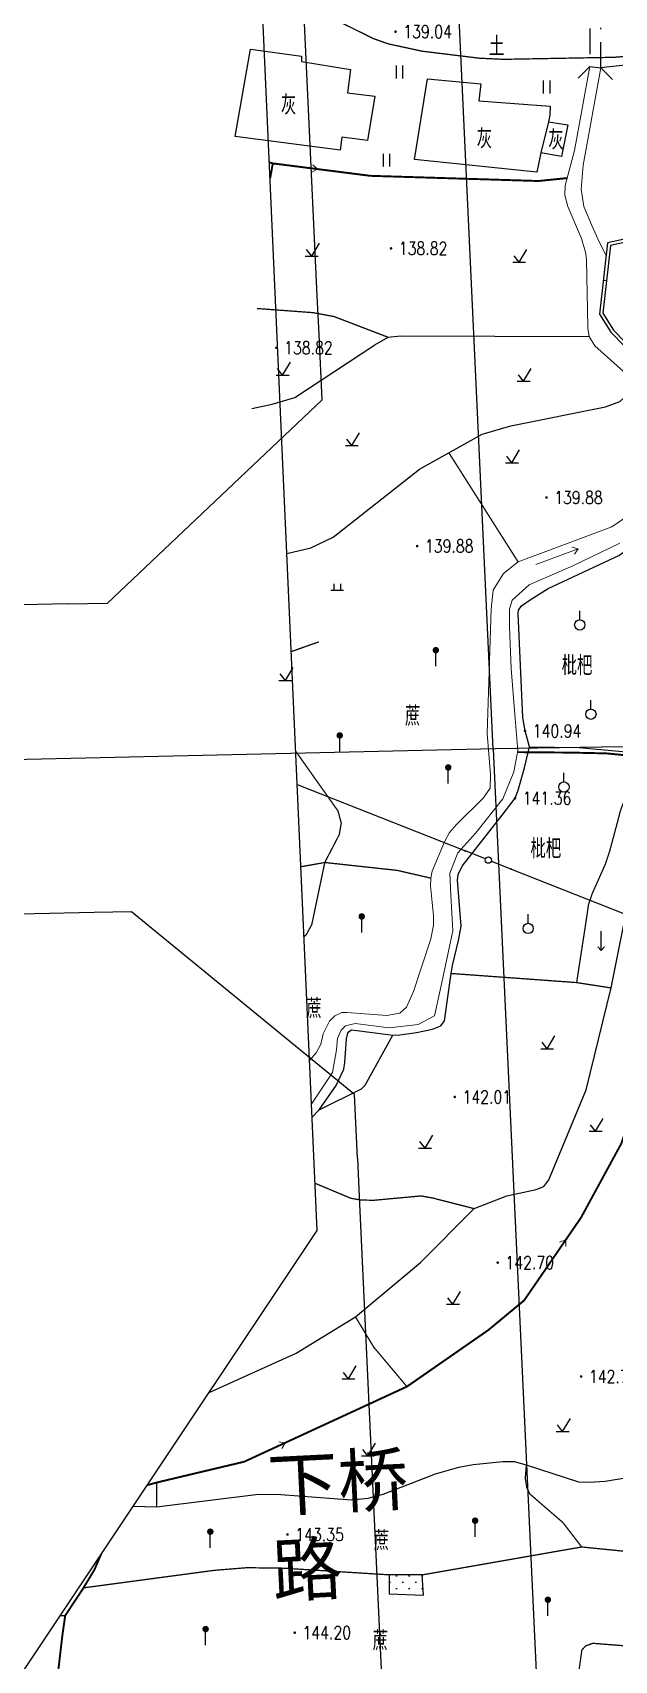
# Model space of a CAD drawing. Extents: x 529262 to 576451, y 2694391 to 2717535.
# Drawn here: x 567220.3 to 567265.4, y 2709343.5 to 2709469.9 of the extents above; entities that cross this region are included whole.
import ezdxf
from ezdxf.enums import TextEntityAlignment as Align
from ezdxf.xclip import XClip

# ---------------------------------------------------------------- set-up
doc = ezdxf.new("R2010")
doc.units = 0
doc.header["$XCLIPFRAME"] = 0
doc.linetypes.add('X3', pattern=[5, 4, -1])
doc.linetypes.add('X5', pattern=[3, 2, -1])
for name, color, linetype in [('DLDW', 8, 'Continuous'), ('DLSS', 4, 'Continuous'), ('DMTZ', 8, 'Continuous'), ('GCD', 8, 'Continuous'), ('GXYZ', 8, 'Continuous'), ('JMD', 8, 'Continuous'), ('PP-COM', 7, 'Continuous'), ('RD-中线', 40, 'Continuous'), ('RD-红线', 7, 'Continuous'), ('RD-路名', 7, 'Continuous'), ('ZBTZ', 8, 'Continuous'), ('ZJ', 7, 'Continuous')]:
    doc.layers.add(name, color=color, linetype=linetype)
doc.layers.add('SXSS', color=5, linetype='Continuous', lineweight=0)
doc.styles.add('HZ', font='rs.shx', dxfattribs={"width": 0.8, "bigfont": 'hztxt.shx'})
doc.styles.add('黑体', font='simhei.ttf')
doc.linetypes.add('10421', pattern='A,2,[150,AAA.SHX,S=0.5,R=0,X=0,Y=0.5],1e-11', length=2)
doc.linetypes.add('1161', pattern='A,0,[149,AAA.SHX,S=0.15,R=0,X=0,Y=0],-1.6', length=1.6)

# ---------------------------------------------------------------- blocks, each defined once
blk = doc.blocks.new('A$C19FD0107')
at = {"layer": 'RD-中线', "color": 8}
blk.add_lwpolyline([(-3741.98, 15023.64), (-3764.95, 15517.41)], dxfattribs=at)
at = {"layer": 'RD-中线', "color": 8, "linetype": 'Continuous'}
blk.add_lwpolyline([(-3086.58, 14893.65), (-3108.23, 14899.63, 0.000046), (-3108.32, 14899.66), (-3236.52, 14935.1, 0.007364), (-3240.8, 14936.21), (-3481.53, 14995.18, 0.065736), (-3741.79, 15023.65), (-4056.29, 15016.62, -0.003768), (-4058.1, 15016.6), (-4121.61, 15016.13, 0.002785), (-4122.95, 15016.12), (-4376.62, 15011.45), (-4572.92, 15005.07)], format="xyb", dxfattribs=at)
at = {"layer": 'RD-中线', "color": 8, "linetype": 'Continuous', "flags": 128}
blk.add_lwpolyline([(-3741.98, 15023.64), (-3727.15, 14704.89)], dxfattribs=at)
for points in [[(-4490.73, 14139.44, 0), (-4490.29, 14139.42)], [(-3818.25, 14086.17, 0), (-3817.74, 14086.17)]]:
    blk.add_lwpolyline(points, format="xyb", dxfattribs=at)
at = {"layer": 'RD-红线', "color": 8}
for points in [[(-3755.49, 15055.83), (-3755.63, 15058.83), (-3763.94, 15237.56)], [(-3775.02, 15034.91), (-4048.33, 15028.8)], [(-3772.94, 15010.95), (-4024.43, 15005.33)]]:
    blk.add_lwpolyline(points, dxfattribs=at)
for points in [[(-3775.02, 15034.91), (-3771.9, 15034.98), (-3755.25, 15050.76), (-3755.49, 15055.83, 0.421306)], [(-3752.51, 14991.88), (-3752.74, 14996.81), (-3770.06, 15011.01), (-3772.94, 15010.95, 0.407156)]]:
    blk.add_lwpolyline(points, format="xyb", dxfattribs=at)
at = {"layer": 'RD-红线', "color": 8, "linetype": 'Continuous', "flags": 128}
blk.add_lwpolyline([(-3752.51, 14991.88), (-3752.38, 14988.89), (-3740.66, 14737.03)], dxfattribs=at)
blk = doc.blocks.new('gc125')
at = {"color": 8}
blk.add_line((0, 0.8), (0, 2.2), dxfattribs=at)
blk.add_circle((0, 0), 0.8, dxfattribs=at)
blk = doc.blocks.new('gc123')
at = {"color": 8}
for p, q in [((-1, 0), (1, 0)), ((0, 0), (-0.8, 1)), ((0, 0), (1.2, 2))]:
    blk.add_line(p, q, dxfattribs=at)
blk = doc.blocks.new('gc086')
at = {"color": 8}
for p, q in [((0, 0), (7, 0)), ((7, 0), (6.18, 0.57)), ((7, 0), (6.18, -0.57))]:
    blk.add_line(p, q, dxfattribs=at)
blk = doc.blocks.new('gc120')
at = {"color": 8}
for p, q in [((0, 0), (0, 3)), ((-0.5, 0.6), (0, 0)), ((0, 0), (0.5, 0.6))]:
    blk.add_line(p, q, dxfattribs=at)
blk = doc.blocks.new('gc013c')
at = {"linetype": 'Continuous'}
blk.add_line((0.5, 0), (4, 0), dxfattribs=at)
at = {"linetype": 'Continuous', "const_width": 0.15, "flags": 128}
blk.add_lwpolyline([(3.775, 0, 1), (3.925, 0, 1)], format="xyb", close=True, dxfattribs=at)
blk = doc.blocks.new('gc170')
at = {"color": 8, "linetype": 'Continuous'}
blk.add_circle((0, 0), 0.5, dxfattribs=at)
blk = doc.blocks.new('gc165')
at = {"color": 8}
blk.add_line((0, 0), (0, 2), dxfattribs=at)
at = {"color": 8, "const_width": 0.5}
blk.add_lwpolyline([(-0.25, 2.5, 1), (0.25, 2.5, 1)], format="xyb", close=True, dxfattribs=at)
blk = doc.blocks.new('GC200')
at = {"linetype": 'Continuous', "const_width": 0.2, "flags": 128}
blk.add_lwpolyline([(-0.1, 0, 1), (0.1, 0, 1)], format="xyb", close=True, dxfattribs=at)
blk = doc.blocks.new('gc119')
at = {"color": 8}
for p, q in [((-1, 0), (1, 0)), ((-0.5, 1), (-0.5, 0)), ((0.5, 1), (0.5, 0))]:
    blk.add_line(p, q, dxfattribs=at)
blk = doc.blocks.new('gc121')
at = {"color": 8}
for p, q in [((-0.5, -1), (-0.5, 1)), ((0.5, -1), (0.5, 1))]:
    blk.add_line(p, q, dxfattribs=at)

msp = doc.modelspace()

# ---------------------------------------------------------------- hatches: boundary and pattern name
at = {"layer": 'DLDW', "linetype": 'Continuous'}
h = msp.add_hatch(dxfattribs=at)
h.set_pattern_fill('1061', color=256, scale=0.5, style=0)
h.set_pattern_definition([(0, (114.99765, 2.56804), (0.5, 0.5), [0, -1]), (0, (115.49765, 3.06804), (0.5, 0.5), [0, -1])])
h.paths.add_polyline_path([(567247.94, 2709350.136), (567247.946, 2709348.669), (567250.607, 2709348.56), (567250.502, 2709350.13)])

# ---------------------------------------------------------------- linework, layer by layer
at = {"color": 8, "linetype": 'Continuous', "flags": 128}
msp.add_lwpolyline([(567209.956, 2709328.306), (567242.359, 2709376.873), (567237.386, 2709487.838), (567226.241, 2709566.338), (567250.471, 2709637.466), (567310.691, 2709648.291), (567365.176, 2709659.753), (567568.23, 2709904.38), (567652.452, 2709866.094), (567570.025, 2709683.533), (567490.632, 2709613.794), (567456.674, 2709542.126), (567415.71, 2709492.593), (567416.103, 2709370.575), (567398.267, 2709255.857), (567341.513, 2709220.051), (567319.6, 2709121.447), (567354.869, 2709007.157), (567377.977, 2708907.793), (567342.698, 2708646.362), (567189.906, 2708654.057), (567219.676, 2708986.987), (567146.446, 2709250.882)], dxfattribs=at)
at = {"layer": 'DLDW', "linetype": '10421', "flags": 128}
for points, elevation in [([(567236.001, 2709461.791), (567237.175, 2709468.573), (567241.149, 2709468.026), (567241.132, 2709467.612), (567244.93, 2709467.006), (567244.697, 2709465.194), (567246.835, 2709464.919), (567246.269, 2709461.492), (567244.254, 2709461.751), (567244.125, 2709460.747)], 139.393), ([(567249.903, 2709460.004), (567250.905, 2709466.277), (567255.057, 2709465.897), (567254.892, 2709464.566), (567260.443, 2709464.168), (567260.399, 2709463.461), (567260.291, 2709462.936), (567259.701, 2709460.541), (567259.39, 2709459.041)], 139.746)]:
    msp.add_lwpolyline(points, close=True, dxfattribs=dict(at, elevation=elevation))
at = {"layer": 'DLDW', "linetype": 'Continuous', "elevation": 138.894, "flags": 128}
msp.add_lwpolyline([(567260.291, 2709462.936), (567261.797, 2709462.712), (567261.314, 2709460.256), (567259.701, 2709460.541)], dxfattribs=at)
at = {"layer": 'DLDW', "linetype": 'Continuous', "elevation": 143.885, "flags": 128}
msp.add_lwpolyline([(567247.94, 2709350.136), (567247.946, 2709348.669), (567250.607, 2709348.56), (567250.502, 2709350.13)], close=True, dxfattribs=at)
at = {"layer": 'DLSS', "linetype": 'X5'}
for p, q in [((567263.507, 2709470.191), (567263.508, 2709467.224)), ((567264.373, 2709467.128), (567264.375, 2709470.233))]:
    msp.add_line(p, q, dxfattribs=at)
at = {"layer": 'DLSS', "linetype": 'Continuous'}
for p, q in [((567263.508, 2709467.224), (567262.603, 2709466.319)), ((567263.508, 2709467.224), (567264.373, 2709467.128)), ((567264.373, 2709467.128), (567265.277, 2709466.222))]:
    msp.add_line(p, q, dxfattribs=at)
at = {"layer": 'DLSS', "linetype": 'Continuous', "const_width": 0.1, "elevation": 138.333, "flags": 128}
msp.add_lwpolyline([(567296.388, 2709469.035), (567294.628, 2709469.267), (567287.42, 2709470.272), (567280.108, 2709470.957), (567279.141, 2709470.93), (567274.86, 2709470.074), (567272.264, 2709469.51), (567267.663, 2709468.224), (567266.659, 2709468.052), (567265.392, 2709467.948), (567256.819, 2709467.791), (567254.946, 2709467.877), (567250.469, 2709468.427), (567247.867, 2709468.994), (567246.73, 2709469.394), (567238.788, 2709473.325), (567238.016, 2709473.788)], dxfattribs=at)
at = {"layer": 'DLSS', "linetype": 'X3', "const_width": 0.15, "elevation": 143.883, "flags": 128}
msp.add_lwpolyline([(567225.597, 2709351.749), (567225.069, 2709350.534), (567224.225, 2709349.125), (567222.801, 2709346.97), (567222.579, 2709345.418), (567222.115, 2709341.419)], dxfattribs=at)
at = {"layer": 'DMTZ', "linetype": '10421', "flags": 128}
for points, elevation in [([(567237.274, 2709440.671), (567238.863, 2709441.016), (567240.619, 2709441.546), (567246.836, 2709445.628), (567247.87, 2709446.209), (567248.821, 2709446.328), (567263.463, 2709446.27)], 139.352), ([(567240.004, 2709429.429), (567241.859, 2709429.862), (567243.594, 2709430.689), (567250.296, 2709435.968), (567255.163, 2709438.688), (567257.389, 2709439.325), (567264.729, 2709440.809), (567265.848, 2709441.218), (567266.622, 2709441.925), (567267.094, 2709442.667)], 140.203), ([(567258.824, 2709414.404), (567262.678, 2709414.368), (567267.448, 2709413.922), (567269.976, 2709413.397), (567270.711, 2709413.4), (567271.405, 2709413.69), (567273.832, 2709415.291), (567274.237, 2709415.288), (567280.469, 2709413.342)], 142.118), ([(567233.966, 2709364.293), (567240.71, 2709367.352), (567245.324, 2709370.162), (567250.365, 2709374.371), (567254.546, 2709378.564), (567257.071, 2709379.546), (567259.348, 2709380.052), (567259.932, 2709380.285), (567260.317, 2709380.793), (567263.223, 2709387.785), (567265.174, 2709395.697), (567266.56, 2709402.695)], 142.746), ([(567242.515, 2709386.23), (567245.794, 2709387.868), (567246.089, 2709388.138), (567248.213, 2709392.03)], 142.059), ([(567229.886, 2709355.403), (567237.805, 2709356.41), (567239.521, 2709356.381), (567245.029, 2709355.945), (567246.314, 2709356.081), (567247.484, 2709356.406), (567251.526, 2709357.965), (567253.355, 2709358.506), (567254.45, 2709358.701), (567256.755, 2709358.929), (567257.649, 2709358.928), (567258.582, 2709358.666), (567262.641, 2709357.366), (567263.47, 2709357.335), (567264.712, 2709357.407), (567273.056, 2709358.774), (567274.122, 2709358.874), (567275.325, 2709358.681), (567276.384, 2709358.239), (567278.693, 2709355.472), (567279.64, 2709354.738), (567283.906, 2709352.797), (567289.261, 2709350.547), (567290.878, 2709349.55)], 143.508), ([(567228.073, 2709355.461), (567229.886, 2709355.403)], 144.048)]:
    msp.add_lwpolyline(points, dxfattribs=dict(at, elevation=elevation))
msp.add_lwpolyline([(567241.966, 2709385.654), (567242.515, 2709386.23), (567243.837, 2709388.134), (567244.413, 2709389.402), (567244.487, 2709389.921), (567244.578, 2709391.023), (567244.624, 2709391.754), (567244.723, 2709392.18), (567244.84, 2709392.328), (567245.027, 2709392.438), (567246.645, 2709392.233), (567248.213, 2709392.03), (567248.761, 2709392.07), (567250.067, 2709392.238), (567251.295, 2709392.499), (567251.959, 2709392.748), (567252.235, 2709393.134), (567252.747, 2709396.821), (567252.85, 2709397.431), (567253.319, 2709399.369), (567253.516, 2709400.486), (567253.472, 2709401.145), (567253.238, 2709404.077), (567253.305, 2709404.51), (567253.597, 2709405.156), (567256.71, 2709409.113), (567257.704, 2709410.429), (567257.943, 2709411.041), (567258.428, 2709412.79), (567258.824, 2709414.404), (567258.482, 2709415.652), (567258.307, 2709416.694), (567257.937, 2709424.777), (567257.981, 2709425.021), (567258.2, 2709425.373), (567258.958, 2709425.892), (567260.267, 2709426.7), (567265.755, 2709429.265), (567267.381, 2709430.428), (567268.82, 2709431.711), (567269.077, 2709432.581), (567269.366, 2709434.397), (567270.211, 2709437.145), (567270.776, 2709438.894), (567271.32, 2709440.263)], dxfattribs=at)
at = {"layer": 'GXYZ', "linetype": 'Continuous'}
for p, q in [((567240.808, 2709411.492), (567253.775, 2709406.36)), ((567257.495, 2709404.89), (567295.819, 2709389.771)), ((567257.495, 2709404.89), (567295.819, 2709389.771))]:
    msp.add_line(p, q, dxfattribs=at)
at = {"layer": 'JMD', "linetype": 'Continuous'}
msp.add_line((567264.559, 2709450.647, 137.636), (567264.808, 2709450.619, 137.636), dxfattribs=at)
at = {"layer": 'JMD', "linetype": 'Continuous', "elevation": 137.636, "flags": 128}
for points in [[(567272.437, 2709455.174), (567264.886, 2709453.547), (567264.263, 2709448.014), (567265.142, 2709446.612), (567271.32, 2709440.263), (567273.145, 2709440.052)], [(567272.405, 2709454.912), (567265.114, 2709453.34), (567264.521, 2709448.073), (567265.339, 2709446.767), (567271.437, 2709440.501), (567273.173, 2709440.3)]]:
    msp.add_lwpolyline(points, dxfattribs=at)
at = {"layer": 'SXSS', "color": 8, "linetype": 'Continuous', "flags": 128}
msp.add_lwpolyline([(567263.508, 2709467.224), (567262.319, 2709460.711), (567261.602, 2709457.989), (567261.575, 2709457.235), (567261.814, 2709456.378), (567262.855, 2709453.87), (567263.191, 2709452.705), (567263.258, 2709452.175), (567263.318, 2709448.361), (567263.346, 2709446.921), (567263.463, 2709446.27), (567263.898, 2709445.557), (567267.094, 2709442.667), (567269.164, 2709441.222), (567269.583, 2709440.684)], dxfattribs=at)
for points, elevation in [([(567264.776, 2709452.571), (567264.263, 2709453.573), (567263.663, 2709454.887), (567263.035, 2709456.371), (567262.846, 2709457.711), (567262.996, 2709459.565), (567264.373, 2709467.128)], 137.636), ([(567241.767, 2709390.074), (567242.273, 2709390.657), (567242.628, 2709391.344), (567242.822, 2709392.124), (567243.301, 2709393.117), (567243.723, 2709393.535), (567244.266, 2709393.795), (567244.667, 2709393.802), (567247.769, 2709393.549), (567248.763, 2709393.741), (567249.292, 2709394.204), (567249.839, 2709395.424), (567251.183, 2709399.513), (567251.378, 2709400.565), (567251.391, 2709401.309), (567251.147, 2709403.621), (567251.164, 2709404.225), (567251.263, 2709404.755), (567252.226, 2709407.049), (567252.612, 2709407.759), (567253.157, 2709408.392), (567255.265, 2709410.446), (567255.785, 2709411.22), (567255.79, 2709412.269), (567255.541, 2709415.458), (567255.843, 2709425.105), (567256.01, 2709426.568), (567256.815, 2709427.868), (567257.946, 2709428.771), (567265.211, 2709431.499), (567267.01, 2709432.722)], 141.093), ([(567241.918, 2709386.708), (567241.931, 2709386.721), (567243.537, 2709389.139), (567243.846, 2709390.892), (567243.925, 2709391.762), (567244.202, 2709392.415), (567244.558, 2709392.751), (567245.31, 2709392.929), (567247.941, 2709392.612), (567250.181, 2709392.85), (567251.467, 2709393.522), (567251.952, 2709395.76), (567252.881, 2709400.133), (567252.726, 2709402.919), (567252.649, 2709404.601), (567253.269, 2709406.188), (567254.663, 2709407.736), (567256.759, 2709410.376), (567257.611, 2709412.466), (567257.92, 2709414.129), (567257.688, 2709416.915), (567257.417, 2709420.491), (567257.278, 2709423.735), (567257.278, 2709425.104), (567257.478, 2709425.812), (567258.797, 2709427.006), (567262.196, 2709428.478), (567265.839, 2709430.218)], 144.048)]:
    msp.add_lwpolyline(points, dxfattribs=dict(at, elevation=elevation))
at = {"layer": 'SXSS', "color": 8, "linetype": 'Continuous', "const_width": 0.15, "flags": 128}
msp.add_lwpolyline([(567261.778, 2709458.574), (567259.516, 2709458.345), (567246.471, 2709458.748), (567238.911, 2709459.712), (567238.643, 2709459.794)], dxfattribs=at)
for points, elevation in [([(567238.911, 2709459.712), (567238.7, 2709458.53)], 138.964), ([(567257.897, 2709414.005), (567262.081, 2709413.968), (567264.787, 2709413.908), (567266.176, 2709413.773), (567267.603, 2709413.657), (567269.338, 2709413.349), (567270.013, 2709413.195), (567270.245, 2709412.848), (567270.14, 2709410.983), (567270.01, 2709409.239), (567270.011, 2709408.513), (567269.525, 2709405.548), (567269.407, 2709404.948), (567269.575, 2709404.28), (567270.862, 2709402.177)], 144.048), ([(567229.902, 2709357.301), (567236.689, 2709358.917), (567249.317, 2709364.747), (567255.647, 2709369.148), (567258.415, 2709371.444), (567262.819, 2709377.854), (567265.961, 2709383.633), (567269.396, 2709394.172), (567269.868, 2709395.099), (567271.44, 2709397.971)], 143.118), ([(567229.166, 2709357.099), (567229.902, 2709357.301)], 143.877)]:
    msp.add_lwpolyline(points, dxfattribs=dict(at, elevation=elevation))
at = {"layer": 'ZBTZ', "linetype": '1161', "elevation": 139.119, "flags": 128}
msp.add_lwpolyline([(567272.674, 2709466.942), (567268.119, 2709467.616), (567266.475, 2709467.368), (567264.373, 2709467.128)], dxfattribs=at)
at = {"layer": 'ZBTZ', "linetype": 'Continuous', "const_width": 0.1, "flags": 128}
for points, elevation in [([(567237.675, 2709448.447), (567242.034, 2709448.124), (567243.664, 2709447.821), (567247.87, 2709446.209)], 139.064), ([(567257.946, 2709428.771), (567252.575, 2709437.242)], 139.989), ([(567240.345, 2709421.812), (567242.483, 2709422.567)], 139.961), ([(567240.692, 2709414.069), (567243.966, 2709409.437), (567244.224, 2709408.5), (567244.061, 2709407.593), (567242.943, 2709405.437)], 139.881), ([(567252.747, 2709396.821), (567262.487, 2709396.114), (567263.227, 2709400.935), (567263.407, 2709402.162), (567263.692, 2709403.017), (567264.714, 2709405.308), (567265.072, 2709406.397), (567265.894, 2709409.484), (567267.566, 2709413.919)], 141.181), ([(567241.094, 2709405.11), (567242.943, 2709405.437)], 141.161), ([(567251.164, 2709404.225), (567248.565, 2709404.825), (567242.943, 2709405.437), (567241.932, 2709400.607), (567241.502, 2709399.832), (567241.337, 2709399.682)], 140.962), ([(567262.487, 2709396.114), (567265.174, 2709395.697)], 142.246), ([(567242.195, 2709380.53), (567244.942, 2709379.378), (567245.711, 2709379.235), (567246.75, 2709379.213), (567250.408, 2709379.551), (567251.281, 2709379.397), (567254.546, 2709378.564)], 142.222), ([(567249.317, 2709364.747), (567246.75, 2709367.804), (567245.324, 2709370.162)], 142.898), ([(567258.582, 2709358.666), (567258.502, 2709357.608), (567258.621, 2709356.898), (567258.848, 2709356.418), (567261.418, 2709354.196), (567262.88, 2709352.298), (567267.952, 2709351.789), (567270.492, 2709351.41), (567272.696, 2709350.748), (567274.9, 2709349.923), (567285.142, 2709346.572), (567286.405, 2709346.068), (567290.596, 2709343.721)], 143.721), ([(567229.886, 2709355.403), (567229.902, 2709357.301)], 143.628), ([(567262.88, 2709352.298), (567250.502, 2709350.13)], 143.804), ([(567247.94, 2709350.136), (567239.695, 2709350.653), (567236.893, 2709350.689), (567234.379, 2709350.485), (567224.225, 2709349.125)], 143.885), ([(567222.801, 2709346.97), (567222.408, 2709346.97)], 144.127), ([(567273.851, 2709344.023), (567263.743, 2709344.819), (567263.185, 2709344.617), (567262.892, 2709344.294), (567262.683, 2709342.815)], 143.991)]:
    msp.add_lwpolyline(points, dxfattribs=dict(at, elevation=elevation))

# ---------------------------------------------------------------- block references
at = {"layer": 'GCD', "linetype": 'Continuous'}
ref = msp.add_blockref('GC200', (567248.435, 2709469.94, 139.035), dxfattribs=dict(at, xscale=0.5, yscale=0.5, zscale=0.5))
ref.add_attrib('height', '139.04', dxfattribs={"linetype": 'Continuous', "height": 1, "style": 'HZ', "width": 0.8}).set_placement((567249.035, 2709469.94, 139.035), align=Align.MIDDLE_LEFT)
ref = msp.add_blockref('GC200', (567248.085, 2709453.115, 138.82), dxfattribs=dict(at, xscale=0.5, yscale=0.5, zscale=0.5))
ref.add_attrib('height', '138.82', dxfattribs={"linetype": 'Continuous', "height": 1, "style": 'HZ', "width": 0.8}).set_placement((567248.685, 2709453.115, 138.82), align=Align.MIDDLE_LEFT)
ref = msp.add_blockref('GC200', (567239.188, 2709445.393, 138.82), dxfattribs=dict(at, xscale=0.5, yscale=0.5, zscale=0.5))
ref.add_attrib('height', '138.82', dxfattribs={"linetype": 'Continuous', "height": 1, "style": 'HZ', "width": 0.8}).set_placement((567239.788, 2709445.393, 138.82), align=Align.MIDDLE_LEFT)
ref = msp.add_blockref('GC200', (567260.141, 2709433.774, 139.877), dxfattribs=dict(at, xscale=0.5, yscale=0.5, zscale=0.5))
ref.add_attrib('height', '139.88', dxfattribs={"linetype": 'Continuous', "height": 1, "style": 'HZ', "width": 0.8}).set_placement((567260.741, 2709433.774, 139.877), align=Align.MIDDLE_LEFT)
ref = msp.add_blockref('GC200', (567250.115, 2709430.001, 139.877), dxfattribs=dict(at, xscale=0.5, yscale=0.5, zscale=0.5))
ref.add_attrib('height', '139.88', dxfattribs={"linetype": 'Continuous', "height": 1, "style": 'HZ', "width": 0.8}).set_placement((567250.715, 2709430.001, 139.877), align=Align.MIDDLE_LEFT)
ref = msp.add_blockref('GC200', (567258.482, 2709415.652, 140.943), dxfattribs=dict(at, xscale=0.5, yscale=0.5, zscale=0.5))
ref.add_attrib('height', '140.94', dxfattribs={"linetype": 'Continuous', "height": 1, "style": 'HZ', "width": 0.8}).set_placement((567259.082, 2709415.652, 140.943), align=Align.MIDDLE_LEFT)
ref = msp.add_blockref('GC200', (567257.704, 2709410.429, 141.362), dxfattribs=dict(at, xscale=0.5, yscale=0.5, zscale=0.5))
ref.add_attrib('height', '141.36', dxfattribs={"linetype": 'Continuous', "height": 1, "style": 'HZ', "width": 0.8}).set_placement((567258.304, 2709410.429, 141.362), align=Align.MIDDLE_LEFT)
ref = msp.add_blockref('GC200', (567253.03, 2709387.235, 142.01), dxfattribs=dict(at, xscale=0.5, yscale=0.5, zscale=0.5))
ref.add_attrib('height', '142.01', dxfattribs={"linetype": 'Continuous', "height": 1, "style": 'HZ', "width": 0.8}).set_placement((567253.63, 2709387.235, 142.01), align=Align.MIDDLE_LEFT)
ref = msp.add_blockref('GC200', (567256.363, 2709374.374, 142.7), dxfattribs=dict(at, xscale=0.5, yscale=0.5, zscale=0.5))
ref.add_attrib('height', '142.70', dxfattribs={"linetype": 'Continuous', "height": 1, "style": 'HZ', "width": 0.8}).set_placement((567256.963, 2709374.374, 142.7), align=Align.MIDDLE_LEFT)
ref = msp.add_blockref('GC200', (567262.839, 2709365.531, 142.75), dxfattribs=dict(at, xscale=0.5, yscale=0.5, zscale=0.5))
ref.add_attrib('height', '142.75', dxfattribs={"linetype": 'Continuous', "height": 1, "style": 'HZ', "width": 0.8}).set_placement((567263.439, 2709365.531, 142.75), align=Align.MIDDLE_LEFT)
ref = msp.add_blockref('GC200', (567240.051, 2709353.264, 143.35), dxfattribs=dict(at, xscale=0.5, yscale=0.5, zscale=0.5))
ref.add_attrib('height', '143.35', dxfattribs={"linetype": 'Continuous', "height": 1, "style": 'HZ', "width": 0.8}).set_placement((567240.651, 2709353.264, 143.35), align=Align.MIDDLE_LEFT)
ref = msp.add_blockref('GC200', (567240.614, 2709345.647, 144.197), dxfattribs=dict(at, xscale=0.5, yscale=0.5, zscale=0.5))
ref.add_attrib('height', '144.20', dxfattribs={"linetype": 'Continuous', "height": 1, "style": 'HZ', "width": 0.8}).set_placement((567241.214, 2709345.647, 144.197), align=Align.MIDDLE_LEFT)
at = {"layer": 'GXYZ', "linetype": 'Continuous'}
for xscale, yscale, zscale, rotation in [(0.5000000000497017, 0.5000000000497017, 0.5000000000497017, 158.4088402881011), (0.4999999999349118, 0.4999999999349118, 0.4999999999349118, 338.4704738568611), (0.4999999999349118, 0.4999999999349118, 0.4999999999349118, 338.4704738568611)]:
    msp.add_blockref('gc013c', (567255.635, 2709405.624), dxfattribs=dict(at, xscale=xscale, yscale=yscale, zscale=zscale, rotation=rotation))
at = {"layer": 'GXYZ', "linetype": 'Continuous', "xscale": 0.5, "yscale": 0.5, "zscale": 0.5}
msp.add_blockref('gc170', (567255.635, 2709405.624), dxfattribs=at)
msp.add_blockref('gc170', (567255.635, 2709405.624), dxfattribs=at)
at = {"layer": 'PP-COM'}
ref = msp.add_blockref('A$C19FD0107', (570997.993, 2694390.603), dxfattribs=at)
XClip(ref).set_block_clipping_path([(-9366.4383134884, 14428.6043910822), (-3328.4480743363, 17452.7484863754)])
at = {"layer": 'SXSS', "color": 8, "linetype": 'Continuous'}
for p, xscale, yscale, zscale, rotation in [((567238.911, 2709459.712, 138.964), 0.4999999999996027, 0.4999999999996027, 0.4999999999996027, 352.7332458251996), ((567259.331, 2709428.569), 0.4999999999251794, 0.4999999999251794, 0.4999999999251794, 20.54822797826059), ((567259.653, 2709373.247), 0.499999999813504, 0.499999999813504, 0.499999999813504, 55.50893088266577), ((567236.689, 2709358.917, 143.011), 0.5000000000609651, 0.5000000000609651, 0.5000000000609651, 24.78147021668696)]:
    msp.add_blockref('gc086', p, dxfattribs=dict(at, xscale=xscale, yscale=yscale, zscale=zscale, rotation=rotation))
at = {"layer": 'ZBTZ', "linetype": 'Continuous', "xscale": 0.5, "yscale": 0.5, "zscale": 0.5}
for name, p in [('gc121', (567248.751, 2709466.806)), ('gc121', (567260.171, 2709465.637)), ('gc121', (567247.748, 2709459.959)), ('gc123', (567241.933, 2709452.519, 140.894)), ('gc123', (567258.028, 2709452.04, 140.894)), ('gc123', (567239.673, 2709443.279, 140.894)), ('gc123', (567258.37, 2709442.8, 140.894)), ('gc123', (567245.046, 2709437.805, 140.894)), ('gc123', (567257.465, 2709436.474, 140.894)), ('gc119', (567243.908, 2709426.578, 140.894)), ('gc125', (567262.732, 2709423.881)), ('gc165', (567251.558, 2709420.674)), ('gc123', (567239.885, 2709419.575, 140.894)), ('gc125', (567263.59, 2709416.947)), ('gc165', (567244.102, 2709414.049)), ('gc165', (567252.524, 2709411.565)), ('gc125', (567261.503, 2709411.298)), ('gc165', (567245.81, 2709400)), ('gc125', (567258.725, 2709400.319)), ('gc120', (567264.393, 2709398.599)), ('gc123', (567260.2, 2709390.979)), ('gc123', (567263.957, 2709384.57)), ('gc123', (567250.727, 2709383.272)), ('gc123', (567252.887, 2709371.144)), ('gc123', (567244.787, 2709365.356)), ('gc123', (567261.399, 2709361.27)), ('gc123', (567246.285, 2709359.368)), ('gc165', (567254.612, 2709353.091)), ('gc165', (567234.062, 2709352.235)), ('gc165', (567260.256, 2709346.949)), ('gc165', (567233.698, 2709344.674))]:
    msp.add_blockref(name, p, dxfattribs=at)

# ---------------------------------------------------------------- texts
at = {"layer": 'DLDW', "linetype": '10421', "style": 'HZ', "width": 0.8}
for p in [(567240.136, 2709464.321), (567255.331, 2709461.703), (567260.883, 2709461.614)]:
    msp.add_text('灰', height=1.5, dxfattribs=at).set_placement(p, align=Align.MIDDLE)
at = {"layer": 'RD-路名', "color": 7, "insert": (567238.422, 2709359.079), "char_height": 4, "width": 50.99419, "attachment_point": 1, "rotation": 2.8263, "style": '黑体'}
msp.add_mtext('下桥\\P路', dxfattribs=at)
at = {"layer": 'ZJ', "color": 8, "linetype": 'Continuous', "style": 'HZ', "width": 0.8}
for s, p in [('土', (567256.279, 2709468.868)), ('枇杷', (567262.517, 2709420.807)), ('蔗', (567249.763, 2709416.878)), ('枇杷', (567260.095, 2709406.593)), ('蔗', (567242.123, 2709394.167)), ('蔗', (567247.343, 2709352.868, 143.885)), ('蔗', (567247.255, 2709345.096))]:
    msp.add_text(s, height=1.5, dxfattribs=at).set_placement(p, align=Align.MIDDLE)

doc.saveas('drawing.dxf')
